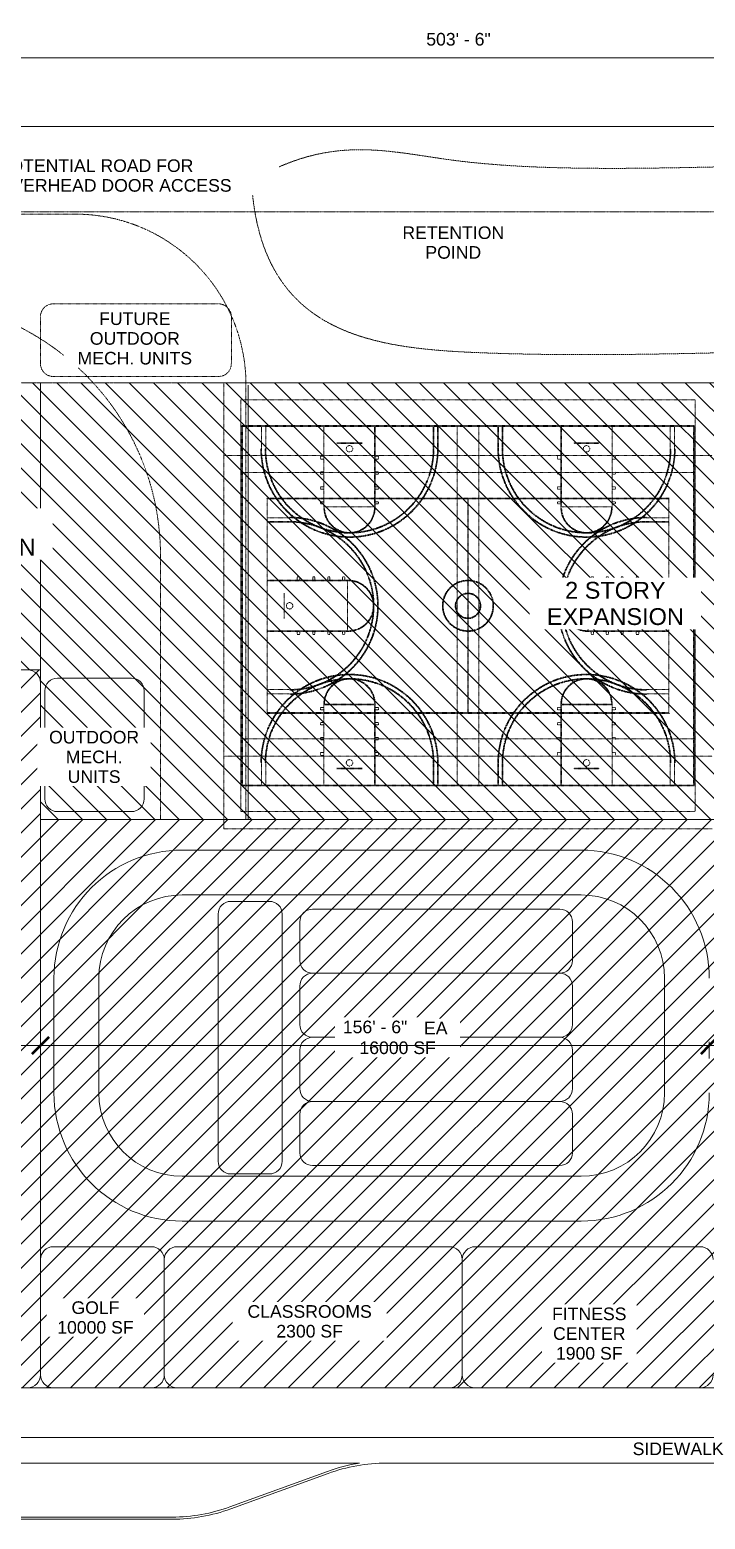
# Model space of a CAD drawing. Header units: inches. Extents: x 38424 to 45539, y -26222 to -19000.
# Drawn here: x 40886 to 42783, y -23381 to -19198 of the extents above; entities that cross this region are included whole.
import ezdxf

# ---------------------------------------------------------------- set-up
doc = ezdxf.new("R2010")
doc.units = ezdxf.units.IN
doc.header["$MEASUREMENT"] = 0
for name, pattern in [('Center', [1.25, 0.25, -0.1875, 0.625, -0.1875]), ('Dash 1_16_', [0.125, 0.0625, -0.0625]), ('Hidden', [0.28125, 0.1875, -0.09375]), ('Hidden 1_8_', [0.1875, 0.125, -0.0625])]:
    doc.linetypes.add(name, pattern=pattern)
for name, color, linetype, lineweight in [('A-ANNO-DIMS', 211, 'Continuous', 9), ('A-ANNO-DIMS-384', 211, 'Continuous', 9), ('A-BLDG-OTLN', 171, 'Continuous', 9), ('A-BLDG-OTLN-FUTURE', 151, 'Dash 1_16_', 9), ('A-DETL', 90, 'Continuous', 9), ('A-DETL-GENF', 92, 'Continuous', 9), ('A-DETL-HDLN', 90, 'Hidden 1_8_', 9), ('A-DETL-WIDE', 214, 'Continuous', 15), ('A-PROP-LINE', 214, 'Center', 15), ('A-PROP-SBCK', 71, 'Hidden', 15), ('A-SITE-CURB', 90, 'Continuous', 9), ('A-SITE-ROAD', 130, 'Continuous', 9), ('A-SITE-SWLK', 140, 'Continuous', 9), ('A-SLAB-CONC', 180, 'Continuous', 9), ('G-ANNO-TEXT', 231, 'Continuous', 9)]:
    doc.layers.add(name, color=color, linetype=linetype, lineweight=lineweight)
doc.styles.add('Arial', font='arial.ttf', dxfattribs={"height": 35.407186})
doc.styles.add('Arial_2', font='arial.ttf', dxfattribs={"height": 47.209581})
doc.dimstyles.new('Linear_-_3_32__Arial', dxfattribs={"dimscale": 12, "dimtxt": 36, "dimasz": 4, "dimexe": 3, "dimexo": 2, "dimgap": 2, "dimtad": 1, "dimdec": 0, "dimzin": 1, "dimdsep": 46, "dimlunit": 4, "dimtxsty": 'Arial', "dimblk1": 'OBLIQUE', "dimblk2": 'OBLIQUE', "dimsah": 1, "dimcen": 0.09, "dimdle": 3, "dimazin": 0, "dimtfac": 1, "dimtdec": 4, "dimtix": 1, "dimtmove": 0, "dimatfit": 3, "dimfxl": 1, "dimtvp": 1, "dimtfill": 1, "dimfrac": 2, "dimtolj": 1, "dimtzin": 0, "dimarcsym": 2})
pattern_1 = [(135, (0, 0), (-33.941125, -33.941125), [])]

# ---------------------------------------------------------------- blocks, each defined once
blk = doc.blocks.new('DIMBLOCK3-Level 1')
at = {"layer": 'A-ANNO-DIMS-384'}
for p, q in [((39068.4, -19446.1), (39068.4, -19241.2)), ((45110.8, -19446.1), (45110.8, -19241.2)), ((39032.4, -19277.2), (45146.8, -19277.2)), ((39068.4, -19277.2), (39068.4, -19446.1)), ((45110.8, -19277.2), (45110.8, -19446.1))]:
    blk.add_line(p, q, dxfattribs=at)
at = {"layer": 'A-ANNO-DIMS-384', "lineweight": 50}
for p, q in [((39068.4, -19277.2), (39044.4, -19301.2)), ((39068.4, -19277.2), (39092.4, -19253.2)), ((45110.8, -19277.2), (45086.8, -19301.2)), ((45110.8, -19277.2), (45134.8, -19253.2))]:
    blk.add_line(p, q, dxfattribs=at)
at = {"layer": 'A-ANNO-DIMS-384', "color": 0, "insert": (41999.6, -19207.2), "char_height": 35.41, "width": 216, "attachment_point": 1, "line_spacing_factor": 0.938532, "style": 'Arial', "bg_fill": 3, "box_fill_scale": 1.25, "bg_fill_color": 0, "bg_fill_transparency": 0}
blk.add_mtext('503\' - 6"', dxfattribs=at)
blk = doc.blocks.new('_Oblique')
at = {"color": 0, "linetype": 'ByBlock', "lineweight": -2}
blk.add_line((-0.5, -0.5), (0.5, 0.5), dxfattribs=at)
blk = doc.blocks.new('DIMBLOCK22-Level 1')
at = {"layer": 'A-ANNO-DIMS-384', "lineweight": 50}
for p, q in [((40508.4, -22051), (40532.4, -22027)), ((40916.4, -22051), (40940.4, -22027)), ((40508.4, -22051), (40484.4, -22075)), ((40916.4, -22051), (40892.4, -22075))]:
    blk.add_line(p, q, dxfattribs=at)
at = {"layer": 'A-ANNO-DIMS-384'}
for p, q in [((40508.4, -22041.1), (40508.4, -22087)), ((40508.4, -22051), (40508.4, -22041.1)), ((40916.4, -22041.1), (40916.4, -22087)), ((40916.4, -22051), (40916.4, -22041.1)), ((40508.4, -22051), (40916.4, -22051))]:
    blk.add_line(p, q, dxfattribs=at)
at = {"layer": 'A-ANNO-DIMS-384', "color": 0, "insert": (40636, -21981.1), "char_height": 35.41, "width": 183.434, "attachment_point": 1, "line_spacing_factor": 0.938532, "style": 'Arial', "bg_fill": 3, "box_fill_scale": 1.25, "bg_fill_color": 0, "bg_fill_transparency": 0}
blk.add_mtext('34\' - 0"', dxfattribs=at)
blk = doc.blocks.new('DIMBLOCK23-Level 1')
at = {"layer": 'A-ANNO-DIMS-384', "lineweight": 50}
for p, q in [((40916.4, -22051), (40940.4, -22027)), ((42794.4, -22051), (42818.4, -22027)), ((40916.4, -22051), (40892.4, -22075)), ((42794.4, -22051), (42770.4, -22075))]:
    blk.add_line(p, q, dxfattribs=at)
at = {"layer": 'A-ANNO-DIMS-384'}
for p, q in [((40916.4, -22041.1), (40916.4, -22087)), ((40916.4, -22051), (40916.4, -22041.1)), ((42794.4, -22041.1), (42794.4, -22087)), ((42794.4, -22051), (42794.4, -22041.1)), ((40916.4, -22051), (42794.4, -22051))]:
    blk.add_line(p, q, dxfattribs=at)
at = {"layer": 'A-ANNO-DIMS-384', "color": 0, "insert": (41765.4, -21981.1), "char_height": 35.41, "width": 216, "attachment_point": 1, "line_spacing_factor": 0.938532, "style": 'Arial', "bg_fill": 3, "box_fill_scale": 1.25, "bg_fill_color": 0, "bg_fill_transparency": 0}
blk.add_mtext('156\' - 6"', dxfattribs=at)
blk = doc.blocks.new('DIMBLOCK24-Level 1')
at = {"layer": 'A-ANNO-DIMS-384', "lineweight": 50}
for p, q in [((42794.4, -22051), (42818.4, -22027)), ((44118.4, -22051), (44142.4, -22027)), ((42794.4, -22051), (42770.4, -22075)), ((44118.4, -22051), (44094.4, -22075))]:
    blk.add_line(p, q, dxfattribs=at)
at = {"layer": 'A-ANNO-DIMS-384'}
for p, q in [((42794.4, -22041.1), (42794.4, -22087)), ((42794.4, -22051), (42794.4, -22041.1)), ((44118.4, -22041.1), (44118.4, -22087)), ((44118.4, -22051), (44118.4, -22041.1)), ((42794.4, -22051), (44118.4, -22051))]:
    blk.add_line(p, q, dxfattribs=at)
at = {"layer": 'A-ANNO-DIMS-384', "color": 0, "insert": (43366.4, -21981.1), "char_height": 35.41, "width": 216, "attachment_point": 1, "line_spacing_factor": 0.938532, "style": 'Arial', "bg_fill": 3, "box_fill_scale": 1.25, "bg_fill_color": 0, "bg_fill_transparency": 0}
blk.add_mtext('110\' - 4"', dxfattribs=at)

msp = doc.modelspace()

# ---------------------------------------------------------------- hatches: boundary and pattern name
at = {"layer": 'A-DETL-GENF'}
h = msp.add_hatch(dxfattribs=at)
h.set_pattern_fill('FP_1', color=9, style=0, pattern_type=2)
h.set_pattern_definition(pattern_1)
h.paths.add_polyline_path([(40912.8, -20995.9), (40916.4, -20995.9), (40916.4, -20190.1), (40508.4, -20190.1), (40508.4, -20995.9), (40884.1, -20995.9)], flags=0)
h = msp.add_hatch(dxfattribs=at)
h.set_pattern_fill('FP_1', color=9, style=0, pattern_type=2)
h.set_pattern_definition(pattern_1)
h.paths.add_polyline_path([(40928.4, -21416.1), (44166.4, -21416.1), (44166.4, -20190.1), (40916.4, -20190.1), (40916.4, -21416.1)], flags=0)
h = msp.add_hatch(dxfattribs=at)
h.set_pattern_fill('FP_2', color=9, style=0, pattern_type=2)
h.set_pattern_definition([(45, (0, 0), (-33.941125, 33.941125), [])])
h.paths.add_polyline_path([(43453.3, -23012.1), (44384.4, -23012.1), (44384.4, -22616.1), (44166.4, -22616.1), (44166.4, -21416.1), (40916.4, -21416.1), (40916.4, -20995.9), (40508.4, -20995.9), (40508.4, -23012.1), (43448.7, -23012.1)], flags=0)

# ---------------------------------------------------------------- linework, layer by layer
at = {"layer": 'A-BLDG-OTLN'}
for p, q in [((40916.4, -20995.9), (40508.4, -20995.9)), ((40916.4, -21416.1), (40916.4, -20995.9)), ((44166.4, -21416.1), (40916.4, -21416.1)), ((40508.4, -23012.1), (44384.4, -23012.1))]:
    msp.add_line(p, q, dxfattribs=at)
at = {"layer": 'A-BLDG-OTLN-FUTURE'}
for p, q in [((40916.4, -20190.1), (40508.4, -20190.1)), ((40916.4, -20995.9), (40916.4, -20190.1)), ((44166.4, -20190.1), (40916.4, -20190.1)), ((40916.4, -20190.1), (40916.4, -21416.1)), ((40508.4, -20995.9), (40916.4, -20995.9)), ((40916.4, -21416.1), (44166.4, -21416.1))]:
    msp.add_line(p, q, dxfattribs=at)
at = {"layer": 'A-DETL', "linetype": 'Dash 1_16_'}
for p, q in [((41482.1, -20310.1), (42751.6, -20310.1)), ((41482.1, -20310.1), (41482.1, -21322.1)), ((41484.1, -20312.1), (41484.1, -21320.1)), ((41484.1, -20312.1), (42749.6, -20312.1)), ((41537.1, -20375.1), (41537.1, -20312.1)), ((41549.1, -20375.1), (41549.1, -20312.1)), ((41712.1, -20540.1), (41712.1, -20312.1)), ((41854.1, -20538.1), (41854.1, -20312.1)), ((41856.1, -20540.1), (41856.1, -20312.1)), ((42019.1, -20375.1), (42019.1, -20312.1)), ((42021.1, -20375.1), (42021.1, -20312.1)), ((42031.1, -20375.1), (42031.1, -20312.1)), ((42033.1, -20375.1), (42033.1, -20312.1)), ((42086.1, -20312.1), (42086.1, -21320.1)), ((42147.6, -20312.1), (42147.6, -21320.1)), ((42200.6, -20375.1), (42200.6, -20312.1)), ((42202.6, -20375.1), (42202.6, -20312.1)), ((42212.6, -20375.1), (42212.6, -20312.1)), ((42214.6, -20375.1), (42214.6, -20312.1)), ((42377.6, -20540.1), (42377.6, -20312.1)), ((42379.6, -20538.1), (42379.6, -20312.1)), ((42521.6, -20540.1), (42521.6, -20312.1)), ((42684.6, -20375.1), (42684.6, -20312.1)), ((42696.6, -20375.1), (42696.6, -20312.1)), ((42749.6, -20312.1), (42749.6, -21320.1)), ((42751.6, -20310.1), (42751.6, -21322.1)), ((41748.1, -20358.1), (41820.1, -20358.1)), ((41748.1, -20360.1), (41820.1, -20360.1)), ((42485.6, -20358.1), (42413.6, -20358.1)), ((42485.6, -20360.1), (42413.6, -20360.1)), ((41712.1, -20396.1), (41703.1, -20396.1)), ((41703.1, -20404.1), (41703.1, -20396.1)), ((41712.1, -20404.1), (41703.1, -20404.1)), ((41856.1, -20396.1), (41865.1, -20396.1)), ((41856.1, -20404.1), (41865.1, -20404.1)), ((41865.1, -20404.1), (41865.1, -20396.1)), ((42368.6, -20404.1), (42368.6, -20396.1)), ((42377.6, -20404.1), (42368.6, -20404.1)), ((42521.6, -20404.1), (42530.6, -20404.1)), ((42530.6, -20404.1), (42530.6, -20396.1)), ((41712.1, -20440.1), (41703.1, -20440.1)), ((41703.1, -20446.1), (41703.1, -20440.1)), ((41712.1, -20446.1), (41703.1, -20446.1)), ((41856.1, -20440.1), (41865.1, -20440.1)), ((41856.1, -20446.1), (41865.1, -20446.1)), ((41865.1, -20446.1), (41865.1, -20440.1)), ((42368.6, -20446.1), (42368.6, -20440.1)), ((42377.6, -20446.1), (42368.6, -20446.1)), ((42521.6, -20446.1), (42530.6, -20446.1)), ((42530.6, -20446.1), (42530.6, -20440.1)), ((41712.1, -20482.1), (41703.1, -20482.1)), ((41703.1, -20488.1), (41703.1, -20482.1)), ((41712.1, -20488.1), (41703.1, -20488.1)), ((41856.1, -20482.1), (41865.1, -20482.1)), ((41856.1, -20488.1), (41865.1, -20488.1)), ((41865.1, -20488.1), (41865.1, -20482.1)), ((42377.6, -20482.1), (42368.6, -20482.1)), ((42368.6, -20488.1), (42368.6, -20482.1)), ((42377.6, -20488.1), (42368.6, -20488.1)), ((42521.6, -20482.1), (42530.6, -20482.1)), ((42521.6, -20488.1), (42530.6, -20488.1)), ((42530.6, -20488.1), (42530.6, -20482.1)), ((42682.9, -20514.1), (41550.9, -20514.1)), ((41552.9, -20516.1), (41552.9, -21116.1)), ((42680.9, -20516.1), (41552.9, -20516.1)), ((41712.1, -20524.1), (41703.1, -20524.1)), ((41703.1, -20530.1), (41703.1, -20524.1)), ((41712.1, -20530.1), (41703.1, -20530.1)), ((41714.1, -20538.1), (41854.1, -20538.1)), ((41856.1, -20524.1), (41865.1, -20524.1)), ((41856.1, -20530.1), (41865.1, -20530.1)), ((41865.1, -20530.1), (41865.1, -20524.1)), ((42115.9, -20516.1), (42115.9, -21116.1)), ((42116.9, -20516.1), (42116.9, -21116.1)), ((42377.6, -20524.1), (42368.6, -20524.1)), ((42368.6, -20530.1), (42368.6, -20524.1)), ((42377.6, -20530.1), (42368.6, -20530.1)), ((42519.6, -20538.1), (42379.6, -20538.1)), ((42521.6, -20524.1), (42530.6, -20524.1)), ((42521.6, -20530.1), (42530.6, -20530.1)), ((42530.6, -20530.1), (42530.6, -20524.1)), ((42680.9, -21116.1), (42680.9, -20516.1)), ((41615.9, -20569.1), (41552.9, -20569.1)), ((41615.9, -20579.1), (41552.9, -20579.1)), ((42617.9, -20569.1), (42680.9, -20569.1)), ((42617.9, -20579.1), (42680.9, -20579.1)), ((41615.9, -20581.1), (41552.9, -20581.1)), ((42617.9, -20581.1), (42680.9, -20581.1)), ((41780.9, -20744.1), (41552.9, -20744.1)), ((41778.9, -20746.1), (41552.9, -20746.1)), ((41636.9, -20744.1), (41636.9, -20735.1)), ((41644.9, -20735.1), (41636.9, -20735.1)), ((41644.9, -20744.1), (41644.9, -20735.1)), ((41680.9, -20744.1), (41680.9, -20735.1)), ((41686.9, -20735.1), (41680.9, -20735.1)), ((41686.9, -20744.1), (41686.9, -20735.1)), ((41722.9, -20744.1), (41722.9, -20735.1)), ((41728.9, -20735.1), (41722.9, -20735.1)), ((41728.9, -20744.1), (41728.9, -20735.1)), ((41764.9, -20744.1), (41764.9, -20735.1)), ((41770.9, -20735.1), (41764.9, -20735.1)), ((41770.9, -20744.1), (41770.9, -20735.1)), ((41778.9, -20886.1), (41778.9, -20746.1)), ((42452.9, -20744.1), (42680.9, -20744.1)), ((42452.9, -20886.1), (42452.9, -20746.1)), ((42454.9, -20886.1), (42454.9, -20746.1)), ((42454.9, -20746.1), (42680.9, -20746.1)), ((42462.9, -20735.1), (42468.9, -20735.1)), ((42462.9, -20744.1), (42462.9, -20735.1)), ((42468.9, -20744.1), (42468.9, -20735.1)), ((42504.9, -20735.1), (42510.9, -20735.1)), ((42504.9, -20744.1), (42504.9, -20735.1)), ((42510.9, -20744.1), (42510.9, -20735.1)), ((42546.9, -20735.1), (42552.9, -20735.1)), ((42546.9, -20744.1), (42546.9, -20735.1)), ((42552.9, -20744.1), (42552.9, -20735.1)), ((42588.9, -20735.1), (42596.9, -20735.1)), ((42588.9, -20744.1), (42588.9, -20735.1)), ((42596.9, -20744.1), (42596.9, -20735.1)), ((41600.9, -20852.1), (41600.9, -20780.1)), ((42632.9, -20852.1), (42632.9, -20780.1)), ((41778.9, -20886.1), (41552.9, -20886.1)), ((41780.9, -20888.1), (41552.9, -20888.1)), ((41636.9, -20888.1), (41636.9, -20897.1)), ((41644.9, -20897.1), (41636.9, -20897.1)), ((41644.9, -20888.1), (41644.9, -20897.1)), ((41680.9, -20888.1), (41680.9, -20897.1)), ((41686.9, -20897.1), (41680.9, -20897.1)), ((41686.9, -20888.1), (41686.9, -20897.1)), ((41722.9, -20888.1), (41722.9, -20897.1)), ((41728.9, -20897.1), (41722.9, -20897.1)), ((41728.9, -20888.1), (41728.9, -20897.1)), ((41764.9, -20888.1), (41764.9, -20897.1)), ((41770.9, -20897.1), (41764.9, -20897.1)), ((41770.9, -20888.1), (41770.9, -20897.1)), ((42452.9, -20888.1), (42680.9, -20888.1)), ((42454.9, -20886.1), (42680.9, -20886.1)), ((42462.9, -20888.1), (42462.9, -20897.1)), ((42462.9, -20897.1), (42468.9, -20897.1)), ((42468.9, -20888.1), (42468.9, -20897.1)), ((42504.9, -20888.1), (42504.9, -20897.1)), ((42504.9, -20897.1), (42510.9, -20897.1)), ((42510.9, -20888.1), (42510.9, -20897.1)), ((42546.9, -20888.1), (42546.9, -20897.1)), ((42546.9, -20897.1), (42552.9, -20897.1)), ((42552.9, -20888.1), (42552.9, -20897.1)), ((42588.9, -20888.1), (42588.9, -20897.1)), ((42588.9, -20897.1), (42596.9, -20897.1)), ((42596.9, -20888.1), (42596.9, -20897.1)), ((41615.9, -21051.1), (41552.9, -21051.1)), ((41615.9, -21063.1), (41552.9, -21063.1)), ((42617.9, -21051.1), (42680.9, -21051.1)), ((42617.9, -21063.1), (42680.9, -21063.1)), ((41550.9, -21118.1), (42682.9, -21118.1)), ((41552.9, -21116.1), (42680.9, -21116.1)), ((41703.1, -21102.1), (41703.1, -21108.1)), ((41712.1, -21102.1), (41703.1, -21102.1)), ((41712.1, -21108.1), (41703.1, -21108.1)), ((41712.1, -21092.1), (41712.1, -21320.1)), ((41714.1, -21092.1), (41854.1, -21092.1)), ((41714.1, -21094.1), (41854.1, -21094.1)), ((41854.1, -21094.1), (41854.1, -21320.1)), ((41856.1, -21092.1), (41856.1, -21320.1)), ((41856.1, -21102.1), (41865.1, -21102.1)), ((41856.1, -21108.1), (41865.1, -21108.1)), ((41865.1, -21102.1), (41865.1, -21108.1)), ((42368.6, -21102.1), (42368.6, -21108.1)), ((42377.6, -21102.1), (42368.6, -21102.1)), ((42377.6, -21108.1), (42368.6, -21108.1)), ((42377.6, -21092.1), (42377.6, -21320.1)), ((42519.6, -21092.1), (42379.6, -21092.1)), ((42519.6, -21094.1), (42379.6, -21094.1)), ((42379.6, -21094.1), (42379.6, -21320.1)), ((42521.6, -21092.1), (42521.6, -21320.1)), ((42521.6, -21102.1), (42530.6, -21102.1)), ((42521.6, -21108.1), (42530.6, -21108.1)), ((42530.6, -21102.1), (42530.6, -21108.1)), ((41703.1, -21144.1), (41703.1, -21150.1)), ((41712.1, -21144.1), (41703.1, -21144.1)), ((41712.1, -21150.1), (41703.1, -21150.1)), ((41856.1, -21144.1), (41865.1, -21144.1)), ((41856.1, -21150.1), (41865.1, -21150.1)), ((41865.1, -21144.1), (41865.1, -21150.1)), ((42368.6, -21144.1), (42368.6, -21150.1)), ((42377.6, -21144.1), (42368.6, -21144.1)), ((42377.6, -21150.1), (42368.6, -21150.1)), ((42521.6, -21144.1), (42530.6, -21144.1)), ((42521.6, -21150.1), (42530.6, -21150.1)), ((42530.6, -21144.1), (42530.6, -21150.1)), ((41703.1, -21186.1), (41703.1, -21192.1)), ((41712.1, -21186.1), (41703.1, -21186.1)), ((41712.1, -21192.1), (41703.1, -21192.1)), ((41856.1, -21186.1), (41865.1, -21186.1)), ((41856.1, -21192.1), (41865.1, -21192.1)), ((41865.1, -21186.1), (41865.1, -21192.1)), ((42368.6, -21186.1), (42368.6, -21192.1)), ((42377.6, -21186.1), (42368.6, -21186.1)), ((42521.6, -21186.1), (42530.6, -21186.1)), ((42530.6, -21186.1), (42530.6, -21192.1)), ((41703.1, -21228.1), (41703.1, -21236.1)), ((41712.1, -21228.1), (41703.1, -21228.1)), ((41712.1, -21236.1), (41703.1, -21236.1)), ((41856.1, -21228.1), (41865.1, -21228.1)), ((41856.1, -21236.1), (41865.1, -21236.1)), ((41865.1, -21228.1), (41865.1, -21236.1)), ((42368.6, -21228.1), (42368.6, -21236.1)), ((42377.6, -21228.1), (42368.6, -21228.1)), ((42521.6, -21228.1), (42530.6, -21228.1)), ((42530.6, -21228.1), (42530.6, -21236.1)), ((41537.1, -21257.1), (41537.1, -21320.1)), ((41549.1, -21257.1), (41549.1, -21320.1)), ((41748.1, -21272.1), (41820.1, -21272.1)), ((41748.1, -21274.1), (41820.1, -21274.1)), ((42019.1, -21257.1), (42019.1, -21320.1)), ((42021.1, -21257.1), (42021.1, -21320.1)), ((42031.1, -21257.1), (42031.1, -21320.1)), ((42033.1, -21257.1), (42033.1, -21320.1)), ((42200.6, -21257.1), (42200.6, -21320.1)), ((42202.6, -21257.1), (42202.6, -21320.1)), ((42212.6, -21257.1), (42212.6, -21320.1)), ((42214.6, -21257.1), (42214.6, -21320.1)), ((42485.6, -21272.1), (42413.6, -21272.1)), ((42485.6, -21274.1), (42413.6, -21274.1)), ((42684.6, -21257.1), (42684.6, -21320.1)), ((42696.6, -21257.1), (42696.6, -21320.1)), ((41482.1, -21322.1), (42751.6, -21322.1)), ((41484.1, -21320.1), (42749.6, -21320.1))]:
    msp.add_line(p, q, dxfattribs=at)
for centre, radius in [((41784.1, -20375.1), 9), ((42449.6, -20375.1), 9), ((42116.9, -20816.1), 72), ((42116.9, -20816.1), 70), ((42116.9, -20816.1), 36), ((42116.9, -20816.1), 34), ((41615.9, -20816.1), 9), ((42617.9, -20816.1), 9), ((41784.1, -21257.1), 9), ((42449.6, -21257.1), 9)]:
    msp.add_circle(centre, radius, dxfattribs=at)
for centre, radius, start, end in [((41784.1, -20375.1), 249, 180, 270), ((41784.1, -20375.1), 247, 180, 270), ((41784.1, -20375.1), 237, 180, 270), ((41784.1, -20375.1), 235, 180, 270), ((41784.1, -20375.1), 247, 270, 360), ((41784.1, -20375.1), 249, 270, 360), ((41784.1, -20375.1), 235, 270, 360), ((41784.1, -20375.1), 237, 270, 360), ((42449.6, -20375.1), 249, 180, 270), ((42449.6, -20375.1), 247, 180, 270), ((42449.6, -20375.1), 237, 180, 270), ((42449.6, -20375.1), 235, 180, 270), ((42449.6, -20375.1), 247, 270, 360), ((42449.6, -20375.1), 249, 270, 360), ((42449.6, -20375.1), 235, 270, 0), ((42449.6, -20375.1), 237, 270, 0), ((41615.9, -20816.1), 249, 0, 90), ((41615.9, -20816.1), 247, 0, 90), ((41615.9, -20816.1), 237, 0, 90), ((41784.1, -20540.1), 72, 180, 0), ((41784.1, -20540.1), 70, 180, 0), ((42617.9, -20816.1), 249, 90, 180), ((42617.9, -20816.1), 247, 90, 180), ((42449.6, -20540.1), 72, 180, 360), ((42449.6, -20540.1), 70, 180, 0), ((42617.9, -20816.1), 237, 90, 180), ((41615.9, -20816.1), 235, 0, 90), ((42617.9, -20816.1), 235, 90, 180), ((41780.9, -20816.1), 72, 270, 90), ((41780.9, -20816.1), 70, 270, 90), ((42452.9, -20816.1), 72, 90, 270), ((42452.9, -20816.1), 70, 90, 270), ((41615.9, -20816.1), 247, 270, 0), ((41615.9, -20816.1), 249, 270, 0), ((41615.9, -20816.1), 235, 270, 0), ((41615.9, -20816.1), 237, 270, 0), ((42617.9, -20816.1), 249, 180, 270), ((42617.9, -20816.1), 247, 180, 270), ((42617.9, -20816.1), 237, 180, 270), ((42617.9, -20816.1), 235, 180, 270), ((41784.1, -21257.1), 249, 90, 180), ((41784.1, -21257.1), 247, 90, 180), ((41784.1, -21257.1), 237, 90, 180), ((41784.1, -21257.1), 235, 90, 180), ((41784.1, -21092.1), 72, 0, 180), ((41784.1, -21092.1), 70, 0, 180), ((41784.1, -21257.1), 249, 360, 90), ((41784.1, -21257.1), 247, 360, 90), ((41784.1, -21257.1), 237, 0, 90), ((41784.1, -21257.1), 235, 0, 90), ((42449.6, -21257.1), 249, 90, 180), ((42449.6, -21257.1), 247, 90, 180), ((42449.6, -21257.1), 237, 90, 180), ((42449.6, -21257.1), 235, 90, 180), ((42449.6, -21092.1), 72, 0, 180), ((42449.6, -21092.1), 70, 0, 180), ((42449.6, -21257.1), 249, 0, 90), ((42449.6, -21257.1), 247, 0, 90), ((42449.6, -21257.1), 237, 0, 90), ((42449.6, -21257.1), 235, 0, 90)]:
    msp.add_arc(centre, radius, start, end, dxfattribs=at)
at = {"layer": 'A-DETL-HDLN', "linetype": 'Dash 1_16_'}
for p, q in [((42802.9, -20190.1), (41430.9, -20190.1)), ((41430.9, -20190.1), (41430.9, -21442.1)), ((41478.9, -20238.1), (41478.9, -21394.1)), ((42754.9, -20238.1), (41478.9, -20238.1)), ((42754.9, -21394.1), (42754.9, -20238.1)), ((42802.9, -20394.1), (41430.9, -20394.1)), ((42754.9, -20442.1), (41478.9, -20442.1)), ((42754.9, -21190.1), (41478.9, -21190.1)), ((42802.9, -21238.1), (41430.9, -21238.1)), ((41478.9, -21394.1), (42754.9, -21394.1)), ((41430.9, -21442.1), (42802.9, -21442.1))]:
    msp.add_line(p, q, dxfattribs=at)
at = {"layer": 'A-DETL-HDLN'}
msp.add_open_spline([(41509.6, -19634.7), (41539.4, -20060.1), (42230.5, -20134.8), (43248.4, -20081.5), (44050.2, -20123.5), (44895.4, -19908.1), (44842.1, -19605.9), (43228.6, -19549.5), (42161.6, -19624.4), (41735.4, -19492.7), (41516.8, -19618.9)], degree=3, knots=[0, 0, 0, 0, 59.470267, 129.396601, 204.23962, 259.293163, 336.889558, 419.970569, 506.919594, 556.034452, 556.034452, 556.034452, 556.034452], dxfattribs=at)
at = {"layer": 'A-DETL-WIDE'}
for p, q in [((40916.4, -22976.1), (40916.4, -21031.9)), ((42434.4, -21502.1), (41314.3, -21502.1)), ((41314.3, -21628.1), (42434.4, -21628.1)), ((41559.2, -21646.1), (41451.1, -21646.1)), ((41415.1, -21682.1), (41415.1, -22375.8)), ((41595.2, -22375.8), (41595.2, -21682.1)), ((41644.5, -21703.9), (41644.5, -21812)), ((42374.3, -21667.9), (41680.5, -21667.9)), ((42410.3, -21812), (42410.3, -21703.9)), ((40954.3, -21862.1), (40954.3, -22184.1)), ((41080.3, -22184.1), (41080.3, -21862.1)), ((41680.5, -21848), (42374.3, -21848)), ((42374.3, -21848), (41680.5, -21848)), ((42668.4, -21862.1), (42668.4, -22184.1)), ((41644.5, -21884), (41644.5, -21992)), ((42410.3, -21992), (42410.3, -21884)), ((41680.5, -22028), (42374.3, -22028)), ((42374.3, -22028), (41680.5, -22028)), ((41644.5, -22064), (41644.5, -22172.1)), ((42410.3, -22172.1), (42410.3, -22064)), ((41680.5, -22208.1), (42374.3, -22208.1)), ((42374.3, -22208.1), (41680.5, -22208.1)), ((41644.5, -22244.1), (41644.5, -22352.2)), ((42410.3, -22352.2), (42410.3, -22244.1)), ((42434.4, -22418.1), (41314.3, -22418.1)), ((41451.1, -22411.8), (41559.2, -22411.8)), ((41680.5, -22388.2), (42374.3, -22388.2)), ((41314.3, -22544.1), (42434.4, -22544.1)), ((41228.1, -22616.1), (40952.4, -22616.1)), ((42064.7, -22616.1), (41300.1, -22616.1)), ((42768.8, -22616.1), (42136.7, -22616.1)), ((40916.4, -22652.1), (40916.4, -22976.1)), ((41264.1, -22976.1), (41264.1, -22652.1)), ((41264.1, -22652.1), (41264.1, -22976.1)), ((42100.7, -22652.1), (42100.7, -22976.1)), ((42100.7, -22976.1), (42100.7, -22652.1)), ((40952.4, -23012.1), (41228.1, -23012.1)), ((41300.1, -23012.1), (42064.7, -23012.1)), ((42136.7, -23012.1), (42768.8, -23012.1))]:
    msp.add_line(p, q, dxfattribs=at)
for centre, radius, start, end in [((40880.4, -21031.9), 36, 0, 90), ((41314.3, -21862.1), 360, 90, 180), ((42434.4, -21862.1), 360, 360, 90), ((41314.3, -21862.1), 234, 90, 180), ((41451.1, -21682.1), 36, 90, 180), ((41559.2, -21682.1), 36, 0, 90), ((42434.4, -21862.1), 234, 360, 90), ((41680.5, -21703.9), 36, 90, 180), ((42374.3, -21703.9), 36, 0, 90), ((41680.5, -21812), 36, 180, 270), ((42374.3, -21812), 36, 270, 0), ((41680.5, -21884), 36, 90, 180), ((42374.3, -21884), 36, 0, 90), ((41680.5, -21992), 36, 180, 270), ((42374.3, -21992), 36, 270, 0), ((41680.5, -22064), 36, 90, 180), ((42374.3, -22064), 36, 0, 90), ((41314.3, -22184.1), 360, 180, 270), ((41314.3, -22184.1), 234, 180, 270), ((41680.5, -22172.1), 36, 180, 270), ((41680.5, -22244.1), 36, 90, 180), ((42374.3, -22172.1), 36, 270, 0), ((42374.3, -22244.1), 36, 0, 90), ((42434.4, -22184.1), 360, 270, 360), ((42434.4, -22184.1), 234, 270, 0), ((41451.1, -22375.8), 36, 180, 270), ((41559.2, -22375.8), 36, 270, 0), ((41680.5, -22352.2), 36, 180, 270), ((42374.3, -22352.2), 36, 270, 0), ((40952.4, -22652.1), 36, 90, 180), ((41228.1, -22652.1), 36, 0, 90), ((41300.1, -22652.1), 36, 90, 180), ((42064.7, -22652.1), 36, 0, 90), ((42136.7, -22652.1), 36, 90, 180), ((42768.8, -22652.1), 36, 0, 90), ((40880.4, -22976.1), 36, 270, 0), ((40952.4, -22976.1), 36, 180, 270), ((41228.1, -22976.1), 36, 270, 0), ((41300.1, -22976.1), 36, 180, 270), ((42064.7, -22976.1), 36, 270, 0), ((42136.7, -22976.1), 36, 180, 270), ((42768.8, -22976.1), 36, 270, 0)]:
    msp.add_arc(centre, radius, start, end, dxfattribs=at)
at = {"layer": 'A-PROP-LINE'}
for p, q in [((45110.8, -19470.1), (39068.4, -19470.1)), ((39068.4, -19470.1), (45110.8, -19470.1))]:
    msp.add_line(p, q, dxfattribs=at)
at = {"layer": 'A-PROP-SBCK'}
for p, q in [((39488.4, -19710.1), (44750.8, -19710.1)), ((39488.4, -20190.1), (44390.8, -20190.1))]:
    msp.add_line(p, q, dxfattribs=at)
at = {"layer": 'A-SITE-CURB'}
for p, q in [((41721.9, -23247.2), (41448.5, -23346.7)), ((40178.4, -23375.3), (41286.4, -23375.3))]:
    msp.add_line(p, q, dxfattribs=at)
for centre, radius, start, end in [((41888.1, -23703.9), 486, 99.0125, 110), ((41286.4, -22901.3), 474, 270, 290)]:
    msp.add_arc(centre, radius, start, end, dxfattribs=at)
at = {"layer": 'A-SITE-ROAD', "linetype": 'Dash 1_16_'}
for p, q in [((41013.4, -19716.1), (39998.4, -19716.1)), ((41493.4, -21416.1), (41493.4, -20196.1)), ((41253.4, -21416.1), (41253.4, -20676.1))]:
    msp.add_line(p, q, dxfattribs=at)
at = {"layer": 'A-SITE-ROAD'}
for p, q in [((41499.4, -21416.1), (41499.4, -20196.1)), ((41724, -23252.9), (41450.6, -23352.4)), ((41888.1, -23223.9), (44744.8, -23223.9)), ((40178.4, -23381.3), (41286.4, -23381.3))]:
    msp.add_line(p, q, dxfattribs=at)
at = {"layer": 'A-SITE-ROAD', "linetype": 'Dash 1_16_'}
for centre, radius in [((41013.4, -20196.1), 480), ((40533.4, -20676.1), 720)]:
    msp.add_arc(centre, radius, 0, 90, dxfattribs=at)
at = {"layer": 'A-SITE-ROAD'}
for centre, start, end in [((41888.1, -23703.9), 90, 110), ((41286.4, -22901.3), 270, 290)]:
    msp.add_arc(centre, 480, start, end, dxfattribs=at)
at = {"layer": 'A-SITE-SWLK'}
for p, q in [((40610.4, -23151.9), (44275.8, -23151.9)), ((41812, -23223.9), (40214.4, -23223.9))]:
    msp.add_line(p, q, dxfattribs=at)
at = {"layer": 'A-SLAB-CONC', "linetype": 'Dash 1_16_'}
for p, q in [((41416.3, -19968.1), (40952.4, -19968.1)), ((40916.4, -20004.1), (40916.4, -20136.1)), ((41452.3, -20136.1), (41452.3, -20004.1)), ((40952.4, -20172.1), (41416.3, -20172.1))]:
    msp.add_line(p, q, dxfattribs=at)
at = {"layer": 'A-SLAB-CONC'}
for p, q in [((41171.7, -21019.1), (40964.4, -21019.1)), ((40928.4, -21055.1), (40928.4, -21358.1)), ((41207.7, -21358.1), (41207.7, -21055.1)), ((40964.4, -21394.1), (41171.7, -21394.1))]:
    msp.add_line(p, q, dxfattribs=at)
at = {"layer": 'A-SLAB-CONC', "linetype": 'Dash 1_16_'}
for centre, start, end in [((40952.4, -20004.1), 90, 180), ((41416.3, -20004.1), 0, 90), ((40952.4, -20136.1), 180, 270), ((41416.3, -20136.1), 270, 0)]:
    msp.add_arc(centre, 36, start, end, dxfattribs=at)
at = {"layer": 'A-SLAB-CONC'}
for centre, start, end in [((40964.4, -21055.1), 90, 180), ((41171.7, -21055.1), 0, 90), ((40964.4, -21358.1), 180, 270), ((41171.7, -21358.1), 270, 0)]:
    msp.add_arc(centre, 36, start, end, dxfattribs=at)

# ---------------------------------------------------------------- next in the draw order: texts
at = {"layer": 'G-ANNO-TEXT', "color": 7, "line_spacing_factor": 0.938532, "bg_fill": 3, "box_fill_scale": 1.25, "bg_fill_color": 0, "bg_fill_transparency": 0}
for s, insert, char_height, width, attachment_point, style in [('POTENTIAL ROAD FOR\\POVERHEAD DOOR ACCESS', (40796.2, -19562.3), 35.407, 781.056, 1, 'Arial'), ('RETENTION\\PPOIND', (42075.5, -19750.5), 35.41, 339.552, 2, 'Arial'), ('FUTURE\\POUTDOOR\\PMECH. UNITS', (41181.3, -19992.1), 35.407, 381.888, 2, 'Arial'), ('1 STORY\\PEXPANSION', (40710.3, -20554.1), 47.21, 457.92, 2, 'Arial_2'), ('2 STORY\\PEXPANSION', (42530.6, -20748.9), 47.21, 457.92, 2, 'Arial_2'), ('OUTDOOR\\PMECH.\\PUNITS', (41067, -21167.3), 35.41, 300.24, 2, 'Arial'), ('TURF AREA\\P16000 SF', (41919.2, -21984.2), 35.41, 333.072, 2, 'Arial'), ('GOLF\\P10000 SF', (41070.7, -22769.4), 35.41, 255.744, 2, 'Arial'), ('CLASSROOMS\\P2300 SF', (41672.1, -22780.2), 35.41, 415.152, 2, 'Arial'), ('FITNESS\\PCENTER\\P1900 SF', (42457.3, -22786.9), 35.41, 248.4, 2, 'Arial'), ('SIDEWALK', (42707, -23165.9), 35.41, 304.128, 2, 'Arial')]:
    msp.add_mtext(s, dxfattribs=dict(at, insert=insert, char_height=char_height, width=width, attachment_point=attachment_point, style=style))

# ---------------------------------------------------------------- next in the draw order: dimensions: what is measured, and where the dimension line sits
at = {"layer": 'A-ANNO-DIMS'}
for base, p1, p2, override, picture, middle in [((45110.8, -19277.2), (39068.4, -19470.1), (45110.8, -19470.1), {"dimpost": '<>', "dimfxl": 6042.367854}, 'DIMBLOCK3-Level 1', (42089.6, -19235.1)), ((40916.4, -22051), (40508.4, -22017.1), (40916.4, -22017.1), {"dimpost": '<>', "dimfxl": 408}, 'DIMBLOCK22-Level 1', (40712.4, -22008.9))]:
    dim = msp.add_linear_dim(base=base, p1=p1, p2=p2, dimstyle='Linear_-_3_32__Arial', override=override, dxfattribs=at)
    dim.commit()
    dim.dimension.update_dxf_attribs({"geometry": picture, "text_midpoint": middle})

# ---------------------------------------------------------------- next in the draw order: dimensions: what is measured, and where the dimension line sits
dim = msp.add_linear_dim(base=(42794.4, -22051), p1=(40916.4, -22017.1), p2=(42794.4, -22017.1), dimstyle='Linear_-_3_32__Arial', override={"dimpost": '<>', "dimfxl": 1878.017141}, dxfattribs=at)
dim.commit()
dim.dimension.update_dxf_attribs({"geometry": 'DIMBLOCK23-Level 1', "text_midpoint": (41855.4, -22008.9)})

# ---------------------------------------------------------------- next in the draw order: dimensions: what is measured, and where the dimension line sits
dim = msp.add_linear_dim(base=(44118.4, -22051), p1=(42794.4, -22017.1), p2=(44118.4, -22017.1), dimstyle='Linear_-_3_32__Arial', override={"dimpost": '<>', "dimfxl": 1324}, dxfattribs=at)
dim.commit()
dim.dimension.update_dxf_attribs({"geometry": 'DIMBLOCK24-Level 1', "text_midpoint": (43456.4, -22008.9)})

doc.saveas('drawing.dxf')
